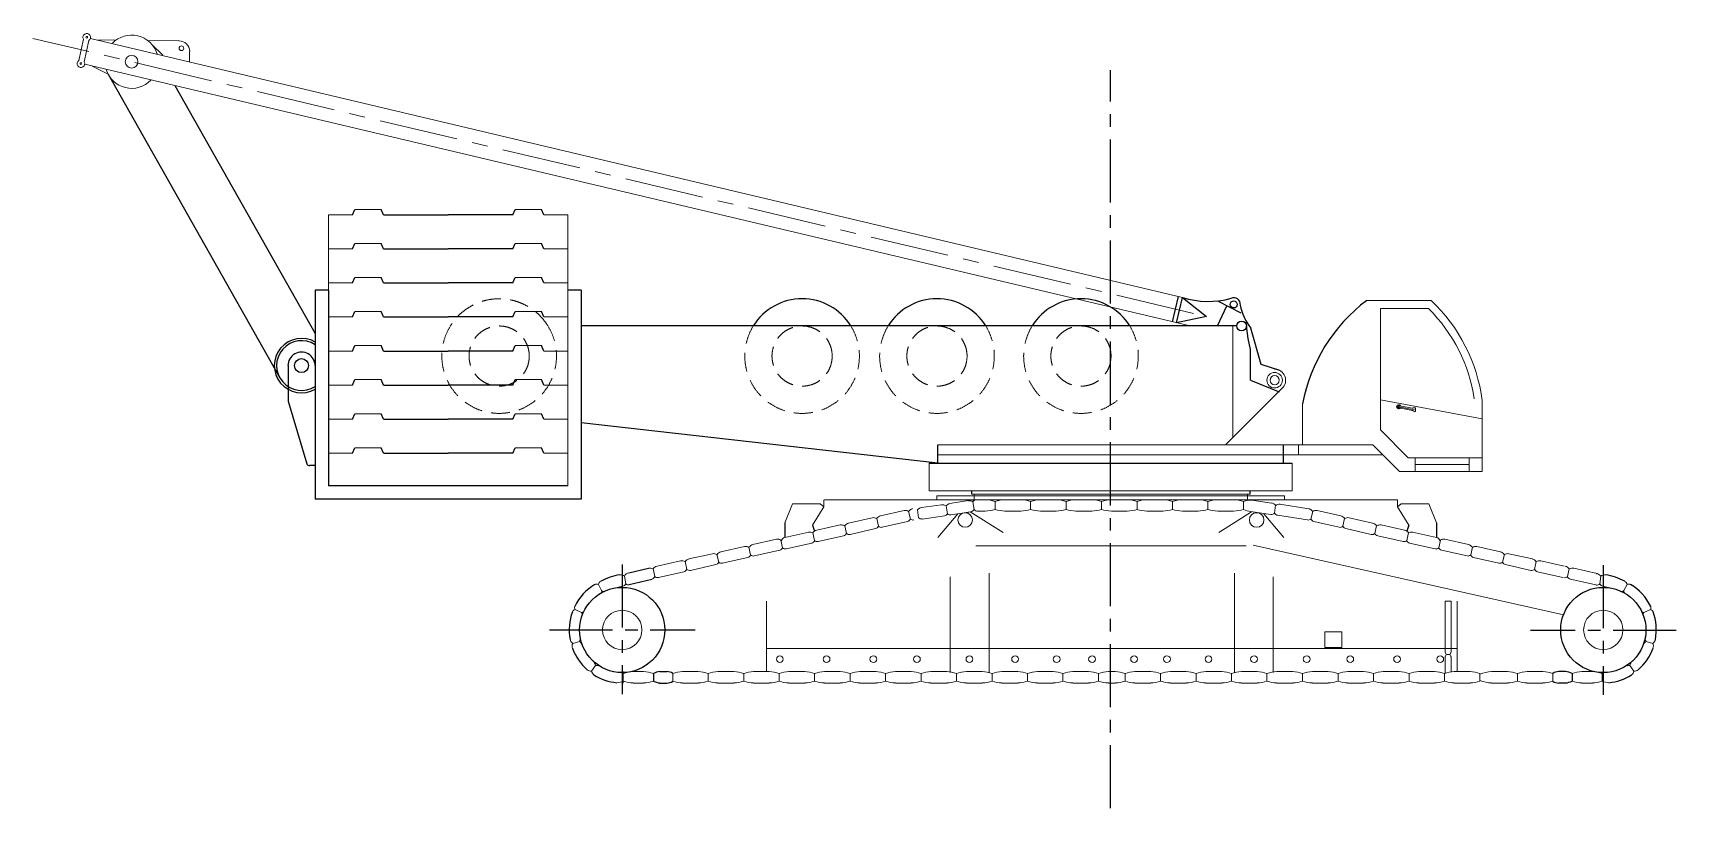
# Model space of a CAD drawing. Header units: millimetres. Extents: x 1537150 to 2156758, y -441565 to -251651.
# Drawn here: x 2140212 to 2156758, y -259454 to -251651 of the extents above; entities outside this region: 1.
import ezdxf

# ---------------------------------------------------------------- set-up
doc = ezdxf.new("R2010")
doc.units = ezdxf.units.MM
doc.linetypes.add('CENTER', pattern=[50.8, 31.75, -6.35, 6.35, -6.35])
doc.linetypes.add('HIDDEN', pattern=[9.525, 6.35, -3.175])
doc.styles.add('style1', font='swisscl.ttf')

# ---------------------------------------------------------------- blocks, each defined once
blk = doc.blocks.new('600 Tcrane')
at = {"color": 7, "linetype": 'CENTER', "lineweight": 18, "ltscale": 25}
blk.add_line((833, 3721), (-10852, 6489), dxfattribs=at)
at = {"color": 7, "lineweight": 18, "ltscale": 50}
for p, q in [((-10343, 6481), (-10390, 6266)), ((-10287, 6469), (-10335, 6254)), ((723, 3882), (-10273, 6487)), ((-10192, 6473), (-10015, 6471)), ((-9697, 6468), (-9378, 6464)), ((-9657, 6430), (-9543, 6319)), ((-9274, 6358), (-9276, 6256)), ((802, 3594), (-10330, 6231)), ((-10254, 6208), (-10095, 6130)), ((-7876, 4713), (-7876, 2548)), ((-7634, 4713), (-7876, 4713)), ((-7611, 4768), (-7344, 4768)), ((-5731, 4768), (-5997, 4768)), ((-5707, 4713), (-5466, 4713)), ((-5466, 4713), (-5466, 1984)), ((-7634, 4370), (-7876, 4370)), ((-7611, 4425), (-7344, 4425)), ((-5731, 4425), (-5997, 4425)), ((-5707, 4370), (-5466, 4370)), ((-7634, 4028), (-7876, 4028)), ((-7611, 4082), (-7344, 4082)), ((-5731, 4082), (-5997, 4082)), ((-5707, 4028), (-5466, 4028)), ((2578, 3851), (3226, 3851)), ((-7634, 3685), (-7876, 3685)), ((-7611, 3739), (-7344, 3739)), ((-5731, 3739), (-5997, 3739)), ((-5707, 3685), (-5466, 3685)), ((2717, 3036), (2717, 3770)), ((2717, 3770), (3200, 3770)), ((1229, 3594), (1229, 2471)), ((-7634, 3342), (-7876, 3342)), ((-7611, 3397), (-7344, 3397)), ((-5731, 3397), (-5997, 3397)), ((-5707, 3342), (-5466, 3342)), ((-7634, 2999), (-7876, 2999)), ((-7611, 3054), (-7344, 3054)), ((-5731, 3054), (-5997, 3054)), ((-5707, 2999), (-5466, 2999)), ((2717, 3036), (2717, 2549)), ((1155, 2397), (1725, 2965)), ((3740, 2659), (2717, 2851)), ((3740, 2128), (3740, 2844)), ((-7634, 2656), (-7876, 2656)), ((-7611, 2711), (-7344, 2711)), ((-5731, 2711), (-5997, 2711)), ((-5707, 2656), (-5466, 2656)), ((1930, 2397), (1930, 2809)), ((2900, 2781), (3060, 2751)), ((3040, 2744), (2923, 2766)), ((3037, 2766), (2927, 2786)), ((3055, 2771), (3070, 2771)), ((3060, 2732), (3070, 2732)), ((3070, 2771), (3070, 2732)), ((2717, 2549), (2997, 2267)), ((-7611, 2368), (-7344, 2368)), ((-5731, 2368), (-5997, 2368)), ((-1739, 2397), (2086, 2397)), ((1892, 2297), (1892, 2397)), ((1892, 2397), (2641, 2397)), ((2641, 2397), (2907, 2128)), ((-7634, 2313), (-7876, 2313)), ((-5707, 2313), (-5466, 2313)), ((-1827, 2214), (-1827, 1935)), ((-1739, 2297), (1729, 2297)), ((1729, 2297), (2740, 2297)), ((1827, 2214), (1827, 1935)), ((2997, 2267), (3740, 2267)), ((3067, 2267), (3067, 2128)), ((3067, 2201), (3611, 2201)), ((3611, 2267), (3611, 2128)), ((2907, 2128), (3740, 2128)), ((-2887, 1845), (-2887, 1774)), ((-2882, 1845), (-1330, 1845)), ((-1720, 1935), (-1827, 1935)), ((-1750, 1845), (-1750, 1884)), ((-1720, 1884), (-1750, 1884)), ((-1720, 1935), (1720, 1935)), ((-1720, 1884), (1720, 1884)), ((-1432, 1836), (-1618, 1806)), ((-1374, 1902), (-1398, 1902)), ((-1390, 1842), (-1390, 1842)), ((-1375, 1747), (-1388, 1825)), ((-1374, 1902), (-1374, 1845)), ((-1374, 1902), (1378, 1902)), ((2887, 1845), (-1374, 1845)), ((-1263, 1845), (-1354, 1845)), ((-1164, 1827), (-1164, 1748)), ((-1064, 1845), (-905, 1845)), ((-806, 1827), (-806, 1748)), ((-806, 1827), (-806, 1748)), ((-707, 1845), (-548, 1845)), ((-449, 1827), (-449, 1748)), ((-350, 1845), (-191, 1845)), ((-92, 1827), (-92, 1748)), ((-92, 1827), (-92, 1748)), ((167, 1845), (7, 1845)), ((266, 1827), (266, 1748)), ((365, 1845), (524, 1845)), ((623, 1827), (623, 1748)), ((623, 1827), (623, 1748)), ((722, 1845), (881, 1845)), ((980, 1827), (980, 1748)), ((1079, 1845), (1238, 1845)), ((1337, 1748), (1337, 1827)), ((1378, 1902), (1378, 1845)), ((1403, 1902), (1378, 1902)), ((1422, 1840), (1618, 1812)), ((1827, 1935), (1720, 1935)), ((1750, 1884), (1720, 1884)), ((1750, 1845), (1750, 1884)), ((2887, 1845), (2887, 1774)), ((-3203, 1803), (-3280, 1614)), ((-2926, 1803), (-3203, 1803)), ((-2887, 1774), (-3003, 1588)), ((-2926, 1803), (-2887, 1774)), ((-2401, 1664), (-2638, 1610)), ((-2339, 1578), (-2356, 1656)), ((-2080, 1736), (-2317, 1683)), ((-2017, 1651), (-2035, 1728)), ((-1935, 1664), (-1946, 1743)), ((-1704, 1794), (-1904, 1766)), ((-1674, 1683), (-1899, 1651)), ((-1539, 1703), (-1740, 1464)), ((-1644, 1704), (-1656, 1783)), ((-1406, 1724), (-1608, 1692)), ((-1476, 1713), (-1414, 1723)), ((-1414, 1723), (-1083, 1515)), ((-1263, 1730), (-1337, 1730)), ((-1064, 1730), (-905, 1730)), ((-548, 1730), (-707, 1730)), ((-350, 1730), (-191, 1730)), ((7, 1730), (167, 1730)), ((365, 1730), (524, 1730)), ((722, 1730), (881, 1730)), ((1079, 1730), (1238, 1730)), ((1419, 1723), (1088, 1515)), ((1337, 1730), (1337, 1730)), ((1408, 1726), (1614, 1697)), ((1543, 1703), (1744, 1464)), ((1650, 1710), (1661, 1789)), ((1681, 1688), (1981, 1641)), ((1705, 1800), (1994, 1755)), ((2017, 1651), (2035, 1728)), ((2080, 1736), (2317, 1683)), ((2339, 1578), (2356, 1656)), ((2401, 1664), (2638, 1610)), ((2926, 1803), (2887, 1774)), ((2887, 1774), (3003, 1588)), ((2926, 1803), (3203, 1803)), ((3203, 1803), (3280, 1614)), ((-3040, 1520), (-3281, 1466)), ((-2982, 1434), (-2999, 1511)), ((-2723, 1591), (-2960, 1538)), ((-2660, 1506), (-2678, 1583)), ((-2368, 1554), (-2624, 1496)), ((-2046, 1626), (-2302, 1568)), ((2046, 1626), (2302, 1568)), ((2368, 1554), (2624, 1496)), ((2660, 1506), (2678, 1583)), ((2723, 1591), (2960, 1538)), ((2982, 1434), (2999, 1511)), ((3040, 1520), (3281, 1466)), ((-3687, 1374), (-3924, 1321)), ((-3625, 1289), (-3642, 1366)), ((-3365, 1447), (-3603, 1393)), ((-3332, 1337), (-3588, 1279)), ((-3303, 1361), (-3321, 1439)), ((-3010, 1409), (-3267, 1351)), ((-2689, 1481), (-2945, 1424)), ((-1357, 1381), (1366, 1381)), ((1436, 1386), (4558, 685)), ((2689, 1481), (2945, 1424)), ((3010, 1409), (3267, 1351)), ((3303, 1361), (3321, 1439)), ((3332, 1337), (3588, 1279)), ((3365, 1447), (3603, 1393)), ((3625, 1289), (3642, 1366)), ((3687, 1374), (3924, 1321)), ((-4330, 1230), (-4567, 1176)), ((-4268, 1144), (-4285, 1222)), ((-4008, 1302), (-4246, 1249)), ((-3975, 1192), (-4231, 1134)), ((-3946, 1217), (-3964, 1294)), ((-3654, 1264), (-3910, 1207)), ((3654, 1264), (3910, 1207)), ((3946, 1217), (3964, 1294)), ((3975, 1192), (4231, 1134)), ((4008, 1302), (4246, 1249)), ((4268, 1144), (4285, 1222)), ((4330, 1230), (4567, 1176)), ((-4883, 998), (-4894, 1077)), ((-4590, 1072), (-4608, 1149)), ((-4297, 1120), (-4553, 1062)), ((-1615, 1069), (-1615, 107)), ((-1223, 1105), (-1223, 105)), ((1246, 1105), (1246, 105)), ((1637, 1069), (1637, 107)), ((4297, 1120), (4553, 1062)), ((4600, 1071), (4617, 1148)), ((4629, 1047), (4885, 989)), ((4662, 1157), (4899, 1103)), ((4924, 998), (4935, 1077)), ((-5125, 930), (-5157, 992)), ((-4913, 976), (-4999, 955)), ((4955, 976), (5041, 955)), ((5167, 930), (5199, 992)), ((-5327, 711), (-5393, 739)), ((-3465, 825), (-3465, 115)), ((3369, 825), (3369, 310)), ((3427, 825), (3369, 825)), ((3427, 825), (3427, 309)), ((3488, 825), (3488, 115)), ((5369, 711), (5434, 739)), ((-5349, 417), (-5416, 399)), ((-3465, 348), (3488, 348)), ((5391, 417), (5458, 399)), ((-5186, 176), (-5227, 120)), ((3369, 265), (3369, 99)), ((3407, 288), (3387, 288)), ((3427, 266), (3427, 115)), ((5227, 176), (5269, 120)), ((-4907, 115), (-4907, 0)), ((-4907, 97), (-4907, 18)), ((-4703, 115), (-4808, 115)), ((-4808, 0), (-4703, 0)), ((-4410, 97), (-4410, 18)), ((-4311, 115), (-4152, 115)), ((-4311, 0), (-4152, 0)), ((-4053, 97), (-4053, 18)), ((-3954, 115), (-3794, 115)), ((-3954, 0), (-3794, 0)), ((-3695, 97), (-3695, 18)), ((-3596, 115), (-3437, 115)), ((-3596, 0), (-3437, 0)), ((-3338, 97), (-3338, 18)), ((-3239, 115), (-3080, 115)), ((-3239, 0), (-3080, 0)), ((-2981, 97), (-2981, 18)), ((-2882, 115), (-2723, 115)), ((-2882, 0), (-2723, 0)), ((-2623, 97), (-2623, 18)), ((-2623, 97), (-2623, 18)), ((-2524, 115), (-2365, 115)), ((-2524, 0), (-2365, 0)), ((-2266, 97), (-2266, 18)), ((-2167, 115), (-2008, 115)), ((-2167, 0), (-2008, 0)), ((-1909, 97), (-1909, 18)), ((-1810, 115), (-1651, 115)), ((-1810, 0), (-1651, 0)), ((-1552, 97), (-1552, 18)), ((-1453, 115), (-1293, 115)), ((-1453, 0), (-1293, 0)), ((-1194, 97), (-1194, 18)), ((-1194, 97), (-1194, 18)), ((-1095, 115), (-936, 115)), ((-1095, 0), (-936, 0)), ((-837, 97), (-837, 18)), ((-738, 115), (-579, 115)), ((-738, 0), (-579, 0)), ((-480, 97), (-480, 18)), ((-480, 97), (-480, 18)), ((-381, 115), (-222, 115)), ((-381, 0), (-222, 0)), ((-123, 97), (-123, 18)), ((-23, 115), (46, 115)), ((-23, 0), (46, 0)), ((145, 97), (145, 18)), ((244, 115), (403, 115)), ((244, 0), (403, 0)), ((503, 97), (503, 18)), ((503, 97), (503, 18)), ((602, 115), (761, 115)), ((602, 0), (761, 0)), ((860, 97), (860, 18)), ((959, 115), (1118, 115)), ((959, 0), (1118, 0)), ((1217, 97), (1217, 18)), ((1217, 97), (1217, 18)), ((1316, 115), (1475, 115)), ((1316, 0), (1475, 0)), ((1574, 97), (1574, 18)), ((1673, 115), (1833, 115)), ((1673, 0), (1833, 0)), ((1932, 97), (1932, 18)), ((2031, 115), (2190, 115)), ((2031, 0), (2190, 0)), ((2289, 97), (2289, 18)), ((2388, 115), (2547, 115)), ((2646, 97), (2646, 18)), ((2646, 97), (2646, 18)), ((2745, 115), (2904, 115)), ((3004, 97), (3004, 18)), ((3103, 115), (3262, 115)), ((3361, 97), (3361, 18)), ((3460, 115), (3619, 115)), ((3718, 97), (3718, 18)), ((3995, 115), (3836, 115)), ((3995, 0), (3836, 0)), ((4095, 97), (4095, 18)), ((4353, 115), (4194, 115)), ((4353, 0), (4194, 0)), ((4452, 97), (4452, 18)), ((4745, 115), (4850, 115)), ((4949, 97), (4949, 18)), ((-4703, 0), (-4808, 0)), ((2388, 0), (2547, 0)), ((2745, 0), (2904, 0)), ((3103, 0), (3262, 0)), ((3460, 0), (3619, 0)), ((4745, 0), (4850, 0))]:
    blk.add_line(p, q, dxfattribs=at)
for p, q in [((-10095, 6130), (-8366, 3072)), ((-9422, 6016), (-8010, 3519)), ((-7634, 4713), (-7611, 4768)), ((-7321, 4713), (-7344, 4768)), ((-7321, 4713), (-6671, 4713)), ((-6021, 4713), (-6671, 4713)), ((-6021, 4713), (-5997, 4768)), ((-5707, 4713), (-5731, 4768)), ((-7634, 4370), (-7611, 4425)), ((-7321, 4370), (-7344, 4425)), ((-7321, 4370), (-6671, 4370)), ((-6021, 4370), (-6671, 4370)), ((-6021, 4370), (-5997, 4425)), ((-5707, 4370), (-5731, 4425)), ((-7634, 4028), (-7611, 4082)), ((-7321, 4028), (-7344, 4082)), ((-7321, 4028), (-6671, 4028)), ((-6021, 4028), (-6671, 4028)), ((-6021, 4028), (-5997, 4082)), ((-5707, 4028), (-5731, 4082)), ((-8010, 3955), (-8010, 1850)), ((-7876, 3955), (-8010, 3955)), ((-7876, 3955), (-7876, 1984)), ((-5332, 3955), (-5466, 3955)), ((-5332, 3955), (-5332, 1850)), ((623, 3636), (683, 3891)), ((662, 3627), (723, 3882)), ((723, 3882), (964, 3690)), ((1315, 3722), (1078, 3844)), ((-7634, 3685), (-7611, 3739)), ((-7321, 3685), (-7344, 3739)), ((-7321, 3685), (-6671, 3685)), ((-6021, 3685), (-6671, 3685)), ((-6021, 3685), (-5997, 3739)), ((-5707, 3685), (-5731, 3739)), ((964, 3690), (662, 3627)), ((1075, 3594), (1170, 3797)), ((1268, 3594), (-5332, 3594)), ((1384, 3467), (1367, 3594)), ((1517, 3206), (1413, 3572)), ((-7634, 3342), (-7611, 3397)), ((-7321, 3342), (-7344, 3397)), ((-7321, 3342), (-6671, 3342)), ((-6021, 3342), (-6671, 3342)), ((-6021, 3342), (-5997, 3397)), ((-5707, 3342), (-5731, 3397)), ((1409, 3356), (1384, 3467)), ((1409, 3049), (1409, 3356)), ((-8283, 3195), (-8283, 2838)), ((1702, 3147), (1517, 3206)), ((-7634, 2999), (-7611, 3054)), ((-7321, 2999), (-7344, 3054)), ((-7321, 2999), (-6671, 2999)), ((-6021, 2999), (-6671, 2999)), ((-6021, 2999), (-5997, 3054)), ((-5707, 2999), (-5731, 3054)), ((1409, 3049), (1697, 2931)), ((-8283, 2838), (-8095, 2206)), ((-7634, 2656), (-7611, 2711)), ((-7321, 2656), (-7344, 2711)), ((-7321, 2656), (-6671, 2656)), ((-6021, 2656), (-6671, 2656)), ((-6021, 2656), (-5997, 2711)), ((-5707, 2656), (-5731, 2711)), ((-1739, 2214), (-5332, 2618)), ((-7634, 2313), (-7611, 2368)), ((-7321, 2313), (-7344, 2368)), ((-6021, 2313), (-5997, 2368)), ((-5707, 2313), (-5731, 2368)), ((-1739, 2214), (-1739, 2397)), ((1739, 2214), (1739, 2397)), ((-8010, 2188), (-8065, 2188)), ((-7321, 2313), (-6671, 2313)), ((-6021, 2313), (-6671, 2313)), ((-1827, 2214), (1827, 2214)), ((-5332, 1850), (-8010, 1850)), ((-7284, 1850), (-8010, 1850)), ((-5466, 1984), (-7876, 1984)), ((-3280, 1614), (-3280, 1466)), ((-3003, 1588), (-2981, 1528)), ((3003, 1588), (2981, 1528)), ((3280, 1614), (3280, 1466)), ((-4852, 1110), (-4653, 1157)), ((-4849, 990), (-4619, 1047)), ((-4604, 97), (-4604, 18)), ((-4604, 97), (-4604, 18)), ((-4539, 115), (-4469, 115)), ((-4539, 0), (-4469, 0)), ((4581, 115), (4511, 115)), ((4581, 0), (4511, 0)), ((4646, 97), (4646, 18))]:
    blk.add_line(p, q)
at = {"linetype": 'CENTER', "ltscale": 20}
for p, q in [((0, -1260), (0, 6170)), ((-4918, 1194), (-4918, -112)), ((4960, 1187), (4960, -118)), ((-5651, 534), (-4184, 534)), ((5693, 528), (4226, 528))]:
    blk.add_line(p, q, dxfattribs=at)
at = {"color": 7, "ltscale": 50}
for p, q in [((-1398, 1902), (-1398, 1935)), ((1403, 1902), (1403, 1935))]:
    blk.add_line(p, q, dxfattribs=at)
at = {"color": 7, "lineweight": 18, "ltscale": 50}
blk.add_lwpolyline([(2329, 516), (2155, 516), (2155, 356), (2329, 356)], close=True, dxfattribs=at)
for centre, radius in [((-10310, 6500), 9.33), ((-9858, 6254), 63.6), ((-9357, 6389), 23.6), ((-10368, 6235), 9.33), ((1651, 3048), 78.1), ((1651, 3048), 46.4), ((2900, 2781), 6.78), ((-1465, 1641), 73.1), ((1470, 1641), 73.1), ((-4918, 534), 198), ((4960, 534), 198), ((-3331, 240), 34.5), ((-2861, 240), 34.5), ((-2389, 240), 34.5), ((-1951, 240), 34.5), ((-1422, 240), 34.5), ((-962, 240), 34.5), ((-544, 240), 34.5), ((-187, 240), 34.5), ((236, 240), 34.5), ((567, 240), 34.5), ((985, 240), 34.5), ((1444, 240), 34.5), ((1974, 240), 34.5), ((2412, 240), 34.5), ((2884, 240), 34.5), ((3318, 240), 34.5)]:
    blk.add_circle(centre, radius, dxfattribs=at)
for centre, radius in [((1239, 3811), 35.7), ((1318, 3594), 49.1), ((-8147, 3195), 70.4), ((-4918, 534), 429), ((4960, 534), 429)]:
    blk.add_circle(centre, radius)
at = {"linetype": 'HIDDEN', "lineweight": 5, "ltscale": 30}
for centre in [(-6157, 3291), (-3107, 3291), (-1749, 3291), (-299, 3291)]:
    blk.add_circle(centre, 303, dxfattribs=at)
at = {"color": 7, "lineweight": 18, "ltscale": 50}
for centre, radius, start, end in [((-10310, 6500), 38.6, 305.1016, 210.0591), ((-9858, 6254), 268, 17.2544, 136.1588), ((-9384, 6354), 111, 2.29, 88.3403), ((-10368, 6235), 38.6, 125.1016, 30.0591), ((-9858, 6254), 268, 197.2544, 316.1588), ((2066, 2624), 1689, 7.49, 46.6093), ((2066, 2624), 1612, 8.3851, 45.293), ((1651, 3048), 111, 311.6836, 90), ((1651, 3048), 111, 311.6836, 316.0238), ((2900, 2781), 20.8, 21.2623, 317.5455), ((2900, 2781), 13.6, 64.1438, 274.6639), ((2903, 2624), 144, 81.8028, 91.3414), ((2959, 2927), 144, 247.4663, 257.005), ((3038, 2779), 13.5, 253.0769, 302.6432), ((3036, 2731), 13.5, 36.1646, 85.7308), ((3055, 2758), 13.9, 90, 131.6113), ((3060, 2745), 13.9, 207.1964, 269.8089), ((3055, 2758), 13.9, 68.9988, 69.1245), ((-1426, 1763), 72.7, 58.258, 94.3999), ((-1351, 1800), 44.6, 94.7519, 146.051), ((-1276, 1486), 359, 71.824, 87.9302), ((-1051, 1486), 359, 92.0698, 108.176), ((-918, 1486), 359, 71.824, 87.9302), ((-694, 1486), 359, 92.0698, 108.176), ((-561, 1486), 359, 71.824, 87.9302), ((-337, 1486), 359, 92.0698, 108.176), ((-204, 1486), 359, 71.824, 87.9302), ((20, 1486), 359, 92.0698, 108.176), ((154, 1486), 359, 71.824, 87.9302), ((378, 1486), 359, 92.0698, 108.176), ((511, 1486), 359, 71.824, 87.9302), ((735, 1486), 359, 92.0698, 108.176), ((868, 1486), 359, 71.824, 87.9302), ((1092, 1486), 359, 92.0698, 108.176), ((1225, 1486), 359, 71.824, 87.9302), ((1401, 1688), 153, 82.1177, 114.6484), ((-2390, 1594), 70.6, 61.0278, 98.6807), ((-2298, 1612), 72.7, 104.2022, 143.5797), ((-2069, 1666), 70.6, 61.0252, 98.6833), ((-1976, 1685), 72.7, 104.2022, 143.5797), ((-1891, 1695), 72.7, 99.4756, 138.853), ((-1904, 1693), 41.8, 223.2107, 277.1414), ((-1697, 1718), 76.3, 57.6723, 94.7683), ((-1680, 1722), 39.9, 278.2445, 333.1267), ((-1601, 1736), 72.7, 103.6693, 139.8733), ((-1614, 1734), 42.5, 224.733, 278.3127), ((-1413, 1766), 42.5, 279.7604, 333.2665), ((-1337, 1783), 52.7, 223.3202, 269.9983), ((-1276, 2089), 359, 272.0698, 288.176), ((-1051, 2089), 359, 251.824, 267.9302), ((-918, 2089), 359, 272.0698, 288.176), ((-694, 2089), 359, 251.824, 267.9302), ((-561, 2089), 359, 272.0698, 288.176), ((-337, 2089), 359, 251.824, 267.9302), ((-204, 2089), 359, 272.0698, 288.176), ((20, 2089), 359, 251.824, 267.9302), ((154, 2089), 359, 272.0698, 288.176), ((378, 2089), 359, 251.824, 267.9302), ((511, 2089), 359, 272.0698, 288.176), ((735, 2089), 359, 251.824, 267.9302), ((868, 2089), 359, 272.0698, 288.176), ((1092, 2089), 359, 251.824, 267.9302), ((1225, 2089), 359, 272.0698, 288.176), ((1444, 1962), 239, 243.6358, 261.2545), ((1619, 1739), 42.6, 262.2224, 316.2517), ((1608, 1742), 70.9, 41.0247, 81.327), ((1688, 1730), 42.5, 207.7544, 261.1274), ((1701, 1727), 72.7, 86.3166, 122.7622), ((1976, 1685), 72.7, 36.4203, 75.7978), ((2069, 1666), 70.6, 81.3167, 118.9748), ((2298, 1612), 72.7, 36.4203, 75.7978), ((2390, 1594), 70.6, 81.3193, 118.9722), ((-3033, 1449), 70.6, 61.0278, 98.6807), ((-2941, 1468), 72.7, 104.2022, 143.5797), ((-2712, 1521), 70.6, 61.0278, 98.6807), ((-2699, 1523), 42.5, 283.6697, 336.9708), ((-2619, 1540), 72.7, 104.2022, 143.5797), ((-2632, 1537), 41.8, 227.9373, 281.8746), ((-2378, 1595), 42.5, 283.7553, 336.9693), ((-2311, 1609), 41.9, 227.9378, 281.8399), ((-2056, 1667), 42.5, 283.4037, 336.9748), ((-1989, 1682), 41.8, 227.9374, 281.8681), ((1989, 1682), 41.8, 258.1319, 312.0626), ((2056, 1667), 42.5, 203.0252, 256.5963), ((2311, 1609), 41.9, 258.1601, 312.0622), ((2378, 1595), 42.5, 203.0307, 256.2447), ((2632, 1537), 41.8, 258.1254, 312.0627), ((2619, 1540), 72.7, 36.4203, 75.7978), ((2699, 1523), 42.5, 203.0292, 256.3303), ((2712, 1521), 70.6, 81.3193, 118.9722), ((2941, 1468), 72.7, 36.4203, 75.7978), ((3033, 1449), 70.6, 81.3193, 118.9722), ((-3676, 1304), 70.6, 61.0278, 98.6807), ((-3584, 1323), 72.7, 104.2022, 143.5797), ((-3351, 1400), 48.8, 52.0307, 107.6777), ((-3342, 1378), 42.5, 284.1568, 336.9542), ((-3262, 1408), 60.7, 108.1033, 158.5862), ((-3275, 1392), 41.8, 227.9372, 281.8808), ((-3021, 1450), 42.5, 284.0629, 336.9627), ((-2954, 1465), 41.8, 227.9368, 281.9105), ((2954, 1465), 41.8, 258.0895, 312.0632), ((3021, 1450), 42.5, 203.0373, 255.9371), ((3275, 1392), 41.8, 258.1192, 312.0628), ((3262, 1408), 60.7, 21.4138, 71.8967), ((3342, 1378), 42.5, 203.0458, 255.8432), ((3351, 1400), 48.8, 72.3223, 127.9693), ((3584, 1323), 72.7, 36.4203, 75.7978), ((3676, 1304), 70.6, 81.3193, 118.9722), ((-4549, 1106), 72.7, 104.2022, 143.5797), ((-4319, 1160), 70.6, 61.0278, 98.6807), ((-4227, 1178), 72.7, 104.2022, 143.5797), ((-3998, 1232), 70.6, 61.0278, 98.6807), ((-3985, 1233), 42.5, 284.0261, 336.9636), ((-3905, 1251), 72.7, 104.2022, 143.5797), ((-3918, 1248), 41.9, 227.9375, 281.8623), ((-3664, 1306), 42.5, 284.0261, 336.9636), ((-3597, 1320), 41.8, 227.9373, 281.8741), ((3597, 1320), 41.8, 258.1259, 312.0627), ((3664, 1306), 42.5, 203.0364, 255.9739), ((3918, 1248), 41.9, 258.1377, 312.0625), ((3905, 1251), 72.7, 36.4203, 75.7978), ((3985, 1233), 42.5, 203.0364, 255.9739), ((3998, 1232), 70.6, 81.3193, 118.9722), ((4227, 1178), 72.7, 36.4203, 75.7978), ((4319, 1160), 70.6, 81.3193, 118.9722), ((4559, 1105), 72.7, 36.4203, 75.7978), ((-5175, 954), 42, 64.9723, 120.016), ((-5116, 985), 42, 115.2291, 170.2728), ((-4933, 1016), 72.7, 57.1065, 96.4839), ((-4920, 1017), 41.7, 278.6895, 332.7937), ((-4849, 1063), 46.6, 93.8522, 163.2192), ((-4858, 1023), 34.7, 225.0763, 286.105), ((-4642, 1087), 70.6, 61.0278, 98.6807), ((-4629, 1088), 42.5, 284.0261, 336.9636), ((-4562, 1103), 41.9, 227.9375, 281.8623), ((-4307, 1161), 42.5, 284.0261, 336.9636), ((-4240, 1175), 41.9, 227.9375, 281.8623), ((4240, 1175), 41.9, 258.1377, 312.0625), ((4307, 1161), 42.5, 203.0364, 255.9739), ((4572, 1102), 41.9, 258.1377, 312.0625), ((4639, 1088), 42.5, 203.0364, 255.9739), ((4651, 1087), 70.6, 81.3193, 118.9722), ((4894, 1027), 41.9, 262.8643, 316.7892), ((4881, 1029), 72.7, 41.147, 80.5244), ((4962, 1017), 41.7, 207.2063, 261.3105), ((4975, 1016), 72.7, 83.5161, 122.8935), ((5158, 985), 42, 9.7272, 64.7709), ((5217, 954), 42, 59.984, 115.0277), ((-5148, 924), 23.7, 294.9681, 14.9175), ((-5107, 945), 23.7, 220.3276, 300.277), ((5149, 945), 23.7, 239.723, 319.6724), ((5189, 924), 23.7, 165.0825, 245.0319), ((-5385, 701), 38.5, 101.0914, 155.2189), ((-5360, 759), 38.5, 158.2457, 212.3732), ((-5326, 739), 28.9, 266.2656, 321.2698), ((-5347, 689), 28.9, 352.1948, 47.199), ((5367, 739), 28.9, 218.7302, 273.7344), ((5389, 689), 28.9, 132.801, 187.8052), ((5402, 759), 38.5, 327.6268, 21.7543), ((5427, 701), 38.5, 24.7811, 78.9086), ((-5383, 451), 61.5, 190.8509, 237.845), ((-5361, 371), 61.6, 152.5633, 201.672), ((-5410, 452), 69.9, 329.6204, 10.3768), ((-5384, 356), 69.9, 20.0183, 60.7746), ((5425, 356), 69.9, 119.2254, 159.9817), ((5452, 452), 69.9, 169.6232, 210.3796), ((5425, 451), 61.5, 302.155, 349.1491), ((5403, 371), 61.6, 338.328, 27.4367), ((-5281, 151), 99.1, 14.6949, 45.9338), ((-5182, 77), 99.1, 60.5262, 91.7651), ((3392, 310), 22.8, 179.1517, 262.0713), ((3392, 265), 22.8, 97.9287, 180.8483), ((3404, 310), 22.3, 276.6955, 1.305), ((3404, 265), 22.3, 358.695, 83.3045), ((5224, 77), 99.1, 88.2349, 119.4738), ((5323, 151), 99.1, 134.0662, 165.3051), ((-5233, 182), 62, 233.2709, 275.2186), ((-5166, 132), 62, 191.2414, 233.1891), ((-5019, -244), 359, 87.5453, 87.9302), ((-5019, 359), 359, 277.4659, 288.176), ((-5019, -244), 359, 71.824, 77.6157), ((-4795, -244), 359, 92.0698, 108.176), ((-4795, 359), 359, 251.824, 267.9302), ((-4716, -244), 359, 71.824, 87.9302), ((-4716, -244), 359, 71.824, 87.9302), ((-4716, 359), 359, 272.0698, 288.176), ((-4716, 359), 359, 272.0698, 288.176), ((-4298, -244), 359, 92.0698, 108.176), ((-4298, 359), 359, 251.824, 267.9302), ((-4165, -244), 359, 71.824, 87.9302), ((-4165, 359), 359, 272.0698, 288.176), ((-3941, -244), 359, 92.0698, 108.176), ((-3941, 359), 359, 251.824, 267.9302), ((-3807, -244), 359, 71.824, 87.9302), ((-3807, 359), 359, 272.0698, 288.176), ((-3583, -244), 359, 92.0698, 108.176), ((-3583, 359), 359, 251.824, 267.9302), ((-3450, -244), 359, 71.824, 87.9302), ((-3450, 359), 359, 272.0698, 288.176), ((-3226, -244), 359, 92.0698, 108.176), ((-3226, 359), 359, 251.824, 267.9302), ((-3093, -244), 359, 71.824, 87.9302), ((-3093, 359), 359, 272.0698, 288.176), ((-2869, -244), 359, 92.0698, 108.176), ((-2869, 359), 359, 251.824, 267.9302), ((-2736, -244), 359, 71.824, 87.9302), ((-2736, 359), 359, 272.0698, 288.176), ((-2511, -244), 359, 92.0698, 108.176), ((-2511, 359), 359, 251.824, 267.9302), ((-2378, -244), 359, 71.824, 87.9302), ((-2378, 359), 359, 272.0698, 288.176), ((-2154, -244), 359, 92.0698, 108.176), ((-2154, 359), 359, 251.824, 267.9302), ((-2021, -244), 359, 71.824, 87.9302), ((-2021, 359), 359, 272.0698, 288.176), ((-1797, -244), 359, 92.0698, 108.176), ((-1797, 359), 359, 251.824, 267.9302), ((-1664, -244), 359, 71.824, 87.9302), ((-1664, 359), 359, 272.0698, 288.176), ((-1440, -244), 359, 92.0698, 108.176), ((-1440, 359), 359, 251.824, 267.9302), ((-1306, -244), 359, 71.824, 87.9302), ((-1306, 359), 359, 272.0698, 288.176), ((-1082, -244), 359, 92.0698, 108.176), ((-1082, 359), 359, 251.824, 267.9302), ((-949, -244), 359, 71.824, 87.9302), ((-949, 359), 359, 272.0698, 288.176), ((-725, -244), 359, 92.0698, 108.176), ((-725, 359), 359, 251.824, 267.9302), ((-592, -244), 359, 71.824, 87.9302), ((-592, 359), 359, 272.0698, 288.176), ((-368, -244), 359, 92.0698, 108.176), ((-368, 359), 359, 251.824, 267.9302), ((-235, -244), 359, 71.824, 87.9302), ((-235, 359), 359, 272.0698, 288.176), ((-10, -244), 359, 92.0698, 108.176), ((-10, 359), 359, 251.824, 267.9302), ((33, -244), 359, 71.824, 87.9302), ((33, 359), 359, 272.0698, 288.176), ((257, -244), 359, 92.0698, 108.176), ((257, 359), 359, 251.824, 267.9302), ((391, -244), 359, 71.824, 87.9302), ((391, 359), 359, 272.0698, 288.176), ((615, -244), 359, 92.0698, 108.176), ((615, 359), 359, 251.824, 267.9302), ((748, -244), 359, 71.824, 87.9302), ((748, 359), 359, 272.0698, 288.176), ((972, -244), 359, 92.0698, 108.176), ((972, 359), 359, 251.824, 267.9302), ((1105, -244), 359, 71.824, 87.9302), ((1105, 359), 359, 272.0698, 288.176), ((1329, -244), 359, 92.0698, 108.176), ((1329, 359), 359, 251.824, 267.9302), ((1462, -244), 359, 71.824, 87.9302), ((1462, 359), 359, 272.0698, 288.176), ((1686, -244), 359, 92.0698, 108.176), ((1686, 359), 359, 251.824, 267.9302), ((1820, -244), 359, 71.824, 87.9302), ((1820, 359), 359, 272.0698, 288.176), ((2044, -244), 359, 92.0698, 108.176), ((2044, 359), 359, 251.824, 267.9302), ((2177, -244), 359, 71.824, 87.9302), ((2177, 359), 359, 272.0698, 288.176), ((2401, -244), 359, 92.0698, 108.176), ((2401, 359), 359, 251.824, 267.9302), ((2534, -244), 359, 71.824, 87.9302), ((2534, 359), 359, 272.0698, 288.176), ((2758, -244), 359, 92.0698, 108.176), ((2758, 359), 359, 251.824, 267.9302), ((2891, -244), 359, 71.824, 87.9302), ((2891, 359), 359, 272.0698, 288.176), ((3116, -244), 359, 92.0698, 108.176), ((3116, 359), 359, 251.824, 267.9302), ((3249, -244), 359, 71.824, 87.9302), ((3249, 359), 359, 272.0698, 288.176), ((3473, -244), 359, 92.0698, 108.176), ((3473, 359), 359, 251.824, 267.9302), ((3606, -244), 359, 71.824, 87.9302), ((3606, 359), 359, 272.0698, 288.176), ((3849, -244), 359, 92.0698, 111.4163), ((3849, 359), 359, 248.5837, 267.9302), ((3982, -244), 359, 71.824, 87.9302), ((3982, 359), 359, 272.0698, 288.176), ((4207, -244), 359, 92.0698, 108.176), ((4207, 359), 359, 251.824, 267.9302), ((4340, -244), 359, 71.824, 87.9302), ((4340, 359), 359, 272.0698, 288.176), ((4758, -244), 359, 92.0698, 108.176), ((4758, 359), 359, 251.824, 267.9302), ((4837, -244), 359, 71.824, 87.9302), ((4837, 359), 359, 272.0698, 288.176), ((5061, -244), 359, 102.3843, 108.176), ((5061, 359), 359, 251.824, 262.5341), ((5061, -244), 359, 92.0698, 92.4547), ((5208, 132), 62, 306.8109, 348.7586), ((5275, 182), 62, 264.7814, 306.7291)]:
    blk.add_arc(centre, radius, start, end, dxfattribs=at)
at = {"linetype": 'HIDDEN', "lineweight": 5, "ltscale": 30}
for centre, start, end in [((-6157, 3291), 31.6735, 148.3265), ((-6157, 3291), 148.3265, 31.6735), ((-3107, 3291), 148.3265, 31.6735), ((-1749, 3291), 148.3265, 31.6735), ((-299, 3291), 148.3265, 31.6735)]:
    blk.add_arc(centre, 577, start, end, dxfattribs=at)
for centre, radius, start, end in [((-3107, 3291), 577, 31.6735, 148.3265), ((-1749, 3291), 577, 31.6735, 148.3265), ((-299, 3291), 577, 31.6735, 148.3265), ((983, 4692), 851, 252.1987, 285.6136), ((1239, 3811), 67, 354.6804, 114.6562), ((3609, 2488), 1709, 127.0917, 169.1759), ((1813, 3897), 516, 190.2859, 219.0728), ((-8147, 3195), 274, 60.0793, 299.9207), ((-8147, 3195), 251, 57.0372, 302.9628), ((-8147, 3195), 137, 359.9998, 180), ((-8064, 2223), 35, 209.4205, 268.9053), ((-4862, 532), 562, 98.129, 118.9565), ((4904, 532), 562, 61.0435, 81.871), ((-4918, 534), 534, 121.0093, 153.5635), ((4960, 534), 534, 26.4365, 58.9907), ((-4918, 534), 534, 159.9011, 190.2209), ((4960, 534), 534, 349.7791, 20.0989), ((-4918, 534), 534, 200.0986, 228.7826), ((4960, 534), 534, 311.2174, 339.9014), ((-4918, 534), 534, 237.6775, 264.1209), ((-4512, -110), 226, 96.8244, 113.8208), ((-4512, -110), 226, 96.8244, 113.8208), ((-4512, 225), 226, 246.1792, 263.1756), ((-4512, 225), 226, 246.1792, 263.1756), ((-4469, 7), 108, 56.6754, 89.9985), ((-4469, 108), 108, 270.0015, 303.3246), ((4511, 7), 108, 90.0015, 123.3246), ((4511, 108), 108, 236.6754, 269.9985), ((4554, -110), 226, 66.1792, 83.1756), ((4554, 225), 226, 276.8244, 293.8208), ((4960, 534), 534, 275.8791, 302.3225)]:
    blk.add_arc(centre, radius, start, end)

msp = doc.modelspace()

# ---------------------------------------------------------------- block references
msp.add_blockref('600 Tcrane', (2151064, -258195))

# ---------------------------------------------------------------- texts
at = {"color": 7, "linetype": 'ByBlock', "ltscale": 50, "insert": (1537150, -441565), "char_height": 1000, "attachment_point": 4, "style": 'style1'}
msp.add_mtext('\\A1;', dxfattribs=at)

doc.saveas('drawing.dxf')
